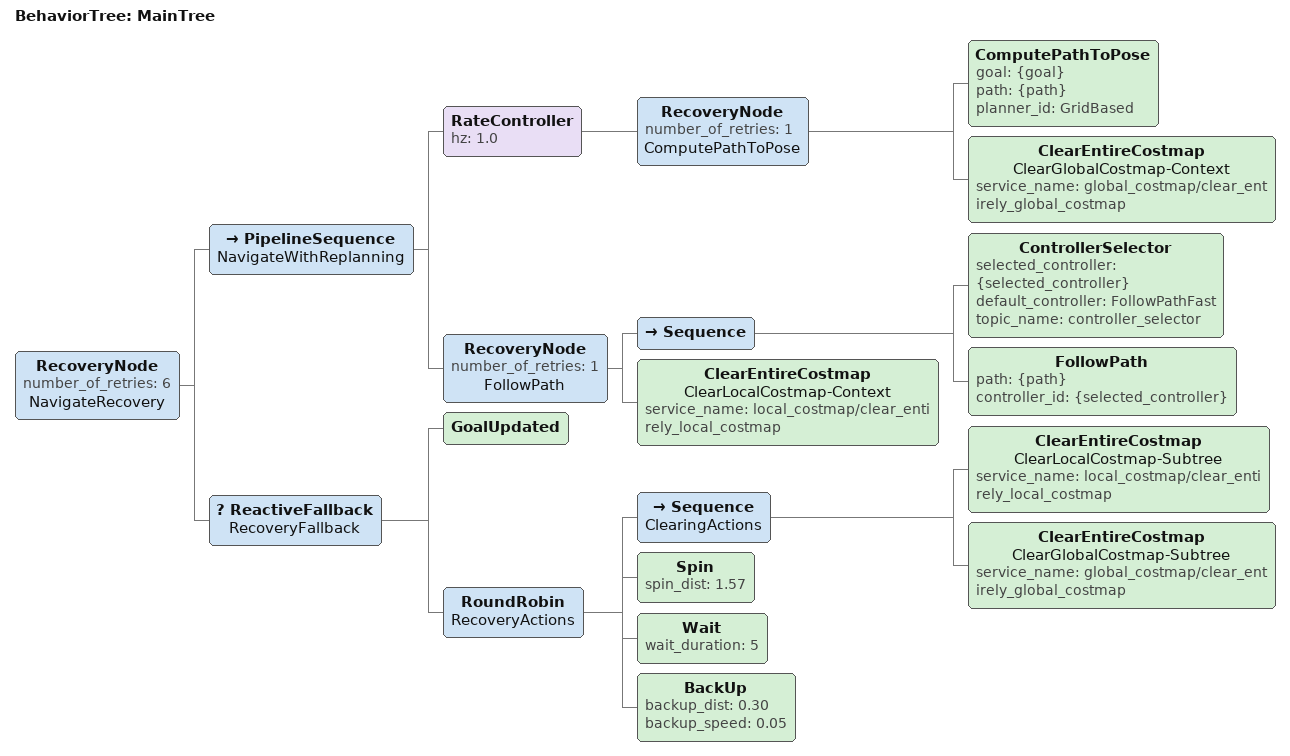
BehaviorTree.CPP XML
<?xml version="1.0" encoding="UTF-8"?>
<root main_tree_to_execute="MainTree">
  <BehaviorTree ID="MainTree">
    <RecoveryNode number_of_retries="6" name="NavigateRecovery">
      <PipelineSequence name="NavigateWithReplanning">
        <RateController hz="1.0">
          <RecoveryNode number_of_retries="1" name="ComputePathToPose">
            <ComputePathToPose goal="{goal}" path="{path}" planner_id="GridBased"/>
            <ClearEntireCostmap name="ClearGlobalCostmap-Context" service_name="global_costmap/clear_entirely_global_costmap"/>
          </RecoveryNode>
        </RateController>
        <RecoveryNode number_of_retries="1" name="FollowPath">
          <Sequence>
            <ControllerSelector selected_controller="{selected_controller}" default_controller="FollowPathFast" topic_name="controller_selector"/>
            <FollowPath path="{path}" controller_id="{selected_controller}"/>
          </Sequence>
          <ClearEntireCostmap name="ClearLocalCostmap-Context" service_name="local_costmap/clear_entirely_local_costmap"/>
        </RecoveryNode>
      </PipelineSequence>
      <ReactiveFallback name="RecoveryFallback">
        <GoalUpdated/>
        <RoundRobin name="RecoveryActions">
          <Sequence name="ClearingActions">
            <ClearEntireCostmap name="ClearLocalCostmap-Subtree" service_name="local_costmap/clear_entirely_local_costmap"/>
            <ClearEntireCostmap name="ClearGlobalCostmap-Subtree" service_name="global_costmap/clear_entirely_global_costmap"/>
          </Sequence>
          <Spin spin_dist="1.57"/>
          <Wait wait_duration="5"/>
          <BackUp backup_dist="0.30" backup_speed="0.05"/>
        </RoundRobin>
      </ReactiveFallback>
    </RecoveryNode>
  </BehaviorTree>
</root>
